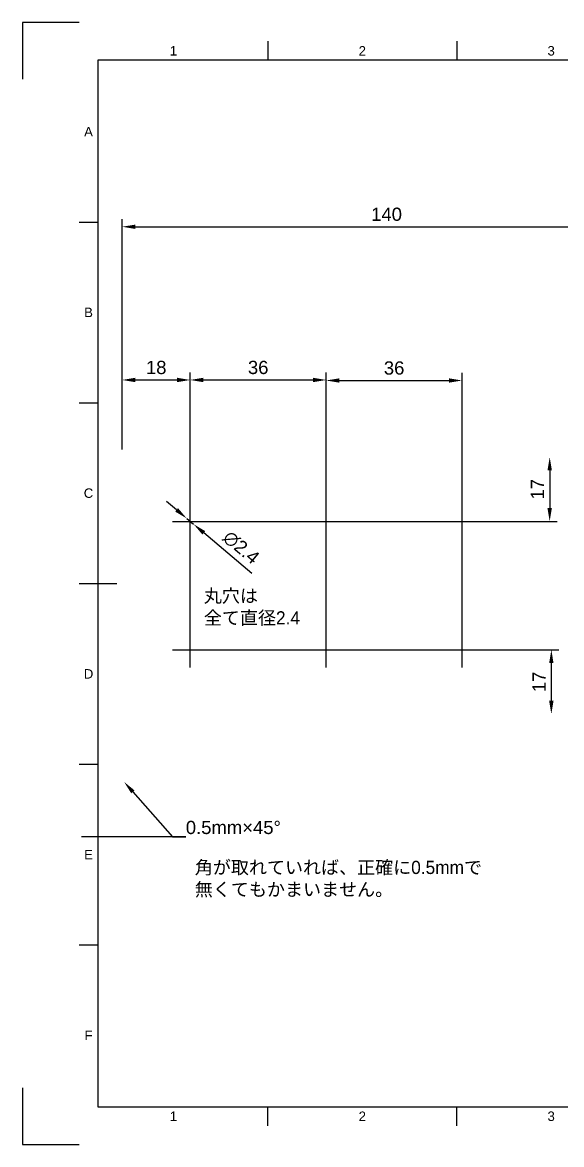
# Paper-space layout 'シート1' of a CAD drawing. Header units: millimetres. Extents: x 0 to 420, y 0 to 297.
# Drawn here: x 0 to 142.8, y 0 to 297 of the extents above; entities that cross this region are included whole.
import ezdxf
from ezdxf import colors
from ezdxf.entities.mleader import LeaderData, LeaderLine
from ezdxf.enums import TextEntityAlignment as Align
from ezdxf.math import Vec2, Vec3

# ---------------------------------------------------------------- set-up
doc = ezdxf.new("R2010")
doc.units = ezdxf.units.MM
doc.header["$LTSCALE"] = 0.75
doc.linetypes.add('CENTER2', pattern=[28.575, 19.05, -3.175, 3.175, -3.175])
for name, color, linetype, lineweight in [('Annotations', 7, 'Continuous', 25), ('Border', 7, 'Continuous', 25), ('Center Lines', 7, 'CENTER2', 25), ('Dimensions', 7, 'Continuous', 25)]:
    doc.layers.add(name, color=color, linetype=linetype, lineweight=lineweight)
doc.styles.add('FusionTitle', font='')
doc.styles.get("Standard").update_dxf_attribs({"font": 'arial.ttf'})
doc.styles.get('FusionTitle').set_extended_font_data('Arial Unicode MS')
doc.dimstyles.new('ISO-25', dxfattribs={"dimtxt": 3.5, "dimasz": 3.5, "dimexe": 2, "dimexo": 2, "dimgap": 1.5, "dimtad": 1, "dimzin": 12, "dimdsep": 46, "dimtxsty": 'Standard', "dimcen": 0, "dimclrd": 256, "dimclre": 256, "dimclrt": 256, "dimazin": 3, "dimtp": 0.1, "dimtm": 0.1, "dimtfac": 0.714, "dimtmove": 0, "dimatfit": 3, "dimfxl": 1, "dimtzin": 12, "dimarcsym": 0})

# ---------------------------------------------------------------- blocks, each defined once
blk = doc.blocks.new('ISO_A3_SHEET')
at = {"layer": 'Border'}
for p, q in [((15, 297), (0, 297)), ((0, 297), (0, 282)), ((65, 292), (65, 287)), ((115, 292), (115, 287)), ((410, 287), (20, 287)), ((20, 287), (20, 10)), ((15, 244.16666), (20, 244.16666)), ((15, 196.33333), (20, 196.33333)), ((15, 148.5), (25, 148.5)), ((15, 100.66667), (20, 100.66667)), ((15, 52.83334), (20, 52.83334)), ((0, 15), (0, 0)), ((20, 10), (410, 10)), ((65, 5), (65, 10)), ((115, 5), (115, 10)), ((0, 0), (15, 0))]:
    blk.add_line(p, q, dxfattribs=at)
at = {"layer": 'Border', "style": 'FusionTitle'}
for s, p in [('1', (40, 289.5)), ('2', (90, 289.5)), ('3', (140, 289.5)), ('A', (17.5, 268.08333)), ('B', (17.5, 220.25)), ('C', (17.5, 172.41667)), ('D', (17.5, 124.58334)), ('E', (17.5, 76.75001)), ('F', (17.5, 28.91668)), ('1', (40, 7.5)), ('2', (90, 7.5)), ('3', (140, 7.5))]:
    blk.add_text(s, height=2.5, dxfattribs=at).set_placement(p, align=Align.MIDDLE)
blk = doc.blocks.new('*D25')
at = {"layer": 'Defpoints', "color": 0, "transparency": 16777216}
for p in [(166.42, 242.92), (26.42, 181.95), (166.42, 181.95)]:
    blk.add_point(p, dxfattribs=at)
at = {"layer": 'Dimensions', "lineweight": -2, "transparency": 16777216}
for p, q in [((26.42, 183.95), (26.42, 244.92)), ((166.42, 183.95), (166.42, 244.92)), ((29.92, 242.92), (162.92, 242.92))]:
    blk.add_line(p, q, dxfattribs=at)
at = {"layer": 'Dimensions', "transparency": 16777216}
for points in [[(29.92, 243.5), (29.92, 242.34), (26.42, 242.92)], [(162.92, 243.5), (162.92, 242.34), (166.42, 242.92)]]:
    blk.add_solid(points, dxfattribs=at)
at = {"layer": 'Dimensions', "transparency": 16777216, "insert": (96.42, 246.21), "char_height": 3.5, "attachment_point": 5}
blk.add_mtext('140', dxfattribs=at)
blk = doc.blocks.new('*U26')
at = {"layer": 'Center Lines', "color": 0, "ltscale": 0.75, "transparency": 16777216}
for p, q in [((0, 2.68), (0, 4.7)), ((-4.7, 0), (-2.68, 0)), ((2.68, 0), (4.7, 0)), ((0, -4.7), (0, -2.68))]:
    blk.add_line(p, q, dxfattribs=at)
at = {"layer": 'Center Lines', "color": 0, "linetype": 'Continuous', "ltscale": 0.75, "transparency": 16777216}
for p, q in [((-0.89, 0), (0.89, 0)), ((0, -0.89), (0, 0.89))]:
    blk.add_line(p, q, dxfattribs=at)
blk = doc.blocks.new('*U27')
at = {"layer": 'Center Lines', "color": 0, "ltscale": 0.75, "transparency": 16777216}
for p, q in [((0, 2.68), (0, 4.7)), ((-4.7, 0), (-2.68, 0)), ((2.68, 0), (4.7, 0)), ((0, -4.7), (0, -2.68))]:
    blk.add_line(p, q, dxfattribs=at)
at = {"layer": 'Center Lines', "color": 0, "linetype": 'Continuous', "ltscale": 0.75, "transparency": 16777216}
for p, q in [((-0.89, 0), (0.89, 0)), ((0, -0.89), (0, 0.89))]:
    blk.add_line(p, q, dxfattribs=at)
blk = doc.blocks.new('*U28')
at = {"layer": 'Center Lines', "color": 0, "ltscale": 0.75, "transparency": 16777216}
for p, q in [((0, 2.68), (0, 4.7)), ((-4.7, 0), (-2.68, 0)), ((2.68, 0), (4.7, 0)), ((0, -4.7), (0, -2.68))]:
    blk.add_line(p, q, dxfattribs=at)
at = {"layer": 'Center Lines', "color": 0, "linetype": 'Continuous', "ltscale": 0.75, "transparency": 16777216}
for p, q in [((-0.89, 0), (0.89, 0)), ((0, -0.89), (0, 0.89))]:
    blk.add_line(p, q, dxfattribs=at)
blk = doc.blocks.new('*U35')
at = {"layer": 'Center Lines', "color": 0, "ltscale": 0.75, "transparency": 16777216}
for p, q in [((0, 2.68), (0, 4.7)), ((-4.7, 0), (-2.68, 0)), ((2.68, 0), (4.7, 0)), ((0, -4.7), (0, -2.68))]:
    blk.add_line(p, q, dxfattribs=at)
at = {"layer": 'Center Lines', "color": 0, "linetype": 'Continuous', "ltscale": 0.75, "transparency": 16777216}
for p, q in [((-0.89, 0), (0.89, 0)), ((0, -0.89), (0, 0.89))]:
    blk.add_line(p, q, dxfattribs=at)
blk = doc.blocks.new('*U36')
at = {"layer": 'Center Lines', "color": 0, "ltscale": 0.75, "transparency": 16777216}
for p, q in [((0, 2.68), (0, 4.7)), ((-4.7, 0), (-2.68, 0)), ((2.68, 0), (4.7, 0)), ((0, -4.7), (0, -2.68))]:
    blk.add_line(p, q, dxfattribs=at)
at = {"layer": 'Center Lines', "color": 0, "linetype": 'Continuous', "ltscale": 0.75, "transparency": 16777216}
for p, q in [((-0.89, 0), (0.89, 0)), ((0, -0.89), (0, 0.89))]:
    blk.add_line(p, q, dxfattribs=at)
blk = doc.blocks.new('*U37')
at = {"layer": 'Center Lines', "color": 0, "ltscale": 0.75, "transparency": 16777216}
for p, q in [((0, 2.68), (0, 4.7)), ((-4.7, 0), (-2.68, 0)), ((2.68, 0), (4.7, 0)), ((0, -4.7), (0, -2.68))]:
    blk.add_line(p, q, dxfattribs=at)
at = {"layer": 'Center Lines', "color": 0, "linetype": 'Continuous', "ltscale": 0.75, "transparency": 16777216}
for p, q in [((-0.89, 0), (0.89, 0)), ((0, -0.89), (0, 0.89))]:
    blk.add_line(p, q, dxfattribs=at)
blk = doc.blocks.new('*D66')
at = {"layer": 'Defpoints', "color": 0, "transparency": 16777216}
for p in [(44.42, 202.37), (26.42, 181.95), (44.42, 126.25)]:
    blk.add_point(p, dxfattribs=at)
at = {"layer": 'Dimensions', "lineweight": -2, "transparency": 16777216}
for p, q in [((26.42, 183.95), (26.42, 204.37)), ((29.92, 202.37), (40.92, 202.37)), ((44.42, 128.25), (44.42, 204.37))]:
    blk.add_line(p, q, dxfattribs=at)
at = {"layer": 'Dimensions', "transparency": 16777216}
for points in [[(29.92, 202.96), (29.92, 201.79), (26.42, 202.37)], [(40.92, 202.96), (40.92, 201.79), (44.42, 202.37)]]:
    blk.add_solid(points, dxfattribs=at)
at = {"layer": 'Dimensions', "transparency": 16777216, "insert": (35.42, 205.66), "char_height": 3.5, "attachment_point": 5}
blk.add_mtext('18', dxfattribs=at)
blk = doc.blocks.new('*D67')
at = {"layer": 'Defpoints', "color": 0, "transparency": 16777216}
for p in [(80.42, 202.37), (44.42, 126.25), (80.42, 126.25)]:
    blk.add_point(p, dxfattribs=at)
at = {"layer": 'Dimensions', "lineweight": -2, "transparency": 16777216}
for p, q in [((44.42, 128.25), (44.42, 204.37)), ((47.92, 202.37), (76.92, 202.37)), ((80.42, 128.25), (80.42, 204.37))]:
    blk.add_line(p, q, dxfattribs=at)
at = {"layer": 'Dimensions', "transparency": 16777216}
for points in [[(47.92, 202.96), (47.92, 201.79), (44.42, 202.37)], [(76.92, 202.96), (76.92, 201.79), (80.42, 202.37)]]:
    blk.add_solid(points, dxfattribs=at)
at = {"layer": 'Dimensions', "transparency": 16777216, "insert": (62.42, 205.66), "char_height": 3.5, "attachment_point": 5}
blk.add_mtext('36', dxfattribs=at)
blk = doc.blocks.new('*D68')
at = {"layer": 'Defpoints', "color": 0, "transparency": 16777216}
for p in [(116.42, 202.23), (80.42, 126.25), (116.42, 126.25)]:
    blk.add_point(p, dxfattribs=at)
at = {"layer": 'Dimensions', "lineweight": -2, "transparency": 16777216}
for p, q in [((80.42, 128.25), (80.42, 204.23)), ((83.92, 202.23), (112.92, 202.23)), ((116.42, 128.25), (116.42, 204.23))]:
    blk.add_line(p, q, dxfattribs=at)
at = {"layer": 'Dimensions', "transparency": 16777216}
for points in [[(83.92, 202.81), (83.92, 201.65), (80.42, 202.23)], [(112.92, 202.81), (112.92, 201.65), (116.42, 202.23)]]:
    blk.add_solid(points, dxfattribs=at)
at = {"layer": 'Dimensions', "transparency": 16777216, "insert": (98.42, 205.52), "char_height": 3.5, "attachment_point": 5}
blk.add_mtext('36', dxfattribs=at)
blk = doc.blocks.new('*D69')
at = {"layer": 'Defpoints', "color": 0, "transparency": 16777216}
for p in [(43.5, 165.73), (45.34, 164.18)]:
    blk.add_point(p, dxfattribs=at)
at = {"layer": 'Dimensions', "lineweight": -2, "transparency": 16777216}
for p, q in [((40.83, 167.98), (38.15, 170.24)), ((43.5, 165.73), (45.34, 164.18)), ((60.76, 151.18), (48.01, 161.92))]:
    blk.add_line(p, q, dxfattribs=at)
at = {"layer": 'Dimensions', "transparency": 16777216}
for points in [[(41.2, 168.43), (40.45, 167.53), (43.5, 165.73)], [(48.39, 162.37), (47.64, 161.48), (45.34, 164.18)]]:
    blk.add_solid(points, dxfattribs=at)
at = {"layer": 'Dimensions', "transparency": 16777216, "insert": (57.91, 158.01), "char_height": 3.5, "attachment_point": 5, "rotation": 319.8819}
blk.add_mtext('∅2.4', dxfattribs=at)
blk = doc.blocks.new('*D71')
at = {"layer": 'Defpoints', "color": 0, "transparency": 16777216}
for p in [(139.61, 181.95), (39.72, 164.95), (139.61, 164.95)]:
    blk.add_point(p, dxfattribs=at)
at = {"layer": 'Dimensions', "lineweight": -2, "transparency": 16777216}
for p, q in [((139.61, 178.45), (139.61, 168.45)), ((41.72, 164.95), (141.61, 164.95))]:
    blk.add_line(p, q, dxfattribs=at)
at = {"layer": 'Dimensions', "transparency": 16777216}
for points in [[(139.03, 178.45), (140.19, 178.45), (139.61, 181.95)], [(139.03, 168.45), (140.19, 168.45), (139.61, 164.95)]]:
    blk.add_solid(points, dxfattribs=at)
at = {"layer": 'Dimensions', "transparency": 16777216, "insert": (136.35, 173.45), "char_height": 3.5, "attachment_point": 5, "rotation": 90}
blk.add_mtext('17', dxfattribs=at)
blk = doc.blocks.new('*D72')
at = {"layer": 'Defpoints', "color": 0, "transparency": 16777216}
for p in [(39.72, 130.95), (140.05, 130.95), (140.05, 113.95)]:
    blk.add_point(p, dxfattribs=at)
at = {"layer": 'Dimensions', "lineweight": -2, "transparency": 16777216}
for p, q in [((41.72, 130.95), (142.05, 130.95)), ((140.05, 117.45), (140.05, 127.45))]:
    blk.add_line(p, q, dxfattribs=at)
at = {"layer": 'Dimensions', "transparency": 16777216}
for points in [[(139.47, 127.45), (140.63, 127.45), (140.05, 130.95)], [(139.47, 117.45), (140.63, 117.45), (140.05, 113.95)]]:
    blk.add_solid(points, dxfattribs=at)
at = {"layer": 'Dimensions', "transparency": 16777216, "insert": (136.79, 122.45), "char_height": 3.5, "attachment_point": 5, "rotation": 90}
blk.add_mtext('17', dxfattribs=at)

psp = doc.layouts.new('シート1')

# ---------------------------------------------------------------- block references
at = {"layer": 'Border'}
psp.add_blockref('ISO_A3_SHEET', (0, 0), dxfattribs=at)
at = {"layer": 'Center Lines', "ltscale": 0.75}
for name, p in [('*U26', (44.42, 164.952)), ('*U27', (80.42, 164.952)), ('*U28', (116.42, 164.952)), ('*U35', (44.42, 130.952)), ('*U36', (80.42, 130.952)), ('*U37', (116.42, 130.952))]:
    psp.add_blockref(name, p, dxfattribs=at)

# ---------------------------------------------------------------- texts
at = {"layer": 'Annotations', "char_height": 3.5, "attachment_point": 1}
for s, width, insert in [('{\\fMS PGothic|b0|i0|c128|p50;丸穴は\\P全て直径2.4}', 29.42769, (48.04, 146.987)), ('{\\fMS PGothic|b0|i0|c128|p50;角が取れていれば、正確に0.5mmで無くてもかまいません。}', 77.81916, (45.651, 75.108))]:
    psp.add_mtext_dynamic_manual_height_columns(s, width=width, gutter_width=17.5, heights=[0], dxfattribs=dict(at, insert=insert))

# ---------------------------------------------------------------- dimensions: what is measured, and where the dimension line sits
at = {"layer": 'Dimensions'}
for base, p2, picture, middle in [((166.42, 242.92), (166.42, 181.952), '*D25', (96.42, 246.207)), ((44.42, 202.373), (44.42, 126.252), '*D66', (35.42, 205.66))]:
    dim = psp.add_linear_dim(base=base, p1=(26.42, 181.952), p2=p2, dimstyle='ISO-25', override={"dimlfac": -1, "dimclrd": 256, "dimclre": 256}, dxfattribs=at)
    dim.commit()
    dim.dimension.update_dxf_attribs({"geometry": picture, "text_midpoint": middle})
for p1, p2, distance, picture, middle in [((44.42, 126.252), (80.42, 126.252), 76.121, '*D67', (62.42, 205.661)), ((80.42, 126.252), (116.42, 126.252), 75.979, '*D68', (98.42, 205.519))]:
    dim = psp.add_aligned_dim(p1=p1, p2=p2, distance=distance, dimstyle='ISO-25', override={"dimlfac": -1, "dimclrd": 256, "dimclre": 256}, dxfattribs=at)
    dim.commit()
    dim.dimension.update_dxf_attribs({"geometry": picture, "text_midpoint": middle})
for base, p1, p2, angle, picture, middle in [((139.609, 164.952), (139.609, 181.952), (39.72, 164.952), 270, '*D71', (136.351, 173.452)), ((140.052, 130.952), (140.052, 113.952), (39.72, 130.952), 90, '*D72', (136.794, 122.452))]:
    dim = psp.add_linear_dim(base=base, p1=p1, p2=p2, angle=angle, dimstyle='ISO-25', override={"dimlfac": -1, "dimclrd": 256, "dimclre": 256}, dxfattribs=at)
    dim.commit()
    dim.dimension.update_dxf_attribs({"geometry": picture, "text_midpoint": middle})
dim = psp.add_diameter_dim_2p(p1=(43.502, 165.725), p2=(45.338, 164.179), dimstyle='ISO-25', override={"dimlfac": -1, "dimpost": ''}, dxfattribs=at)
dim.commit()
dim.dimension.update_dxf_attribs({"geometry": '*D69', "text_midpoint": (55.725, 155.426), "dimtype": 163})

# ---------------------------------------------------------------- leaders
at = {"layer": 'Annotations'}
ml = psp.add_multileader_mtext('Standard', dxfattribs=at)
ml.set_content('0.5mm×45°', color=256)
ml.set_leader_properties()
ml.build(insert=Vec2(0, 0))
ml.multileader.update_dxf_attribs({"text_left_attachment_type": 5, "text_right_attachment_type": 5, "dogleg_length": 3.5, "arrow_head_size": 3.5})
ctx = ml.context
ctx.base_point, ctx.char_height, ctx.arrow_head_size, ctx.landing_gap_size, ctx.plane_origin = Vec3(43.263, 81.468), 3.5, 3.5, 0, Vec3(26.92, 95.981)
ctx.left_attachment, ctx.right_attachment = 5, 5
notes = []
notes.append((ctx, [(0, (1, 1, 0), (39.763, 81.468), (1, 0), 3.5, [(0, [(26.92, 95.981)], 0, [])])]))
ctx.mtext.insert, ctx.mtext.flow_direction = Vec3(43.263, 85.682), 5
for ctx, leaders in notes:
    for number, flags, end, landing, length, lines in leaders:
        leader = LeaderData()
        leader.index, (leader.has_last_leader_line, leader.has_dogleg_vector, leader.attachment_direction) = number, flags
        leader.last_leader_point, leader.dogleg_vector, leader.dogleg_length = Vec3(end), Vec3(landing), length
        for number, points, colour, breaks in lines:
            line = LeaderLine()
            line.index, line.vertices, line.color, line.breaks = number, Vec3.list(points), colors.encode_raw_color(colour), breaks
            leader.lines.append(line)
        ctx.leaders.append(leader)

doc.saveas('drawing.dxf')
